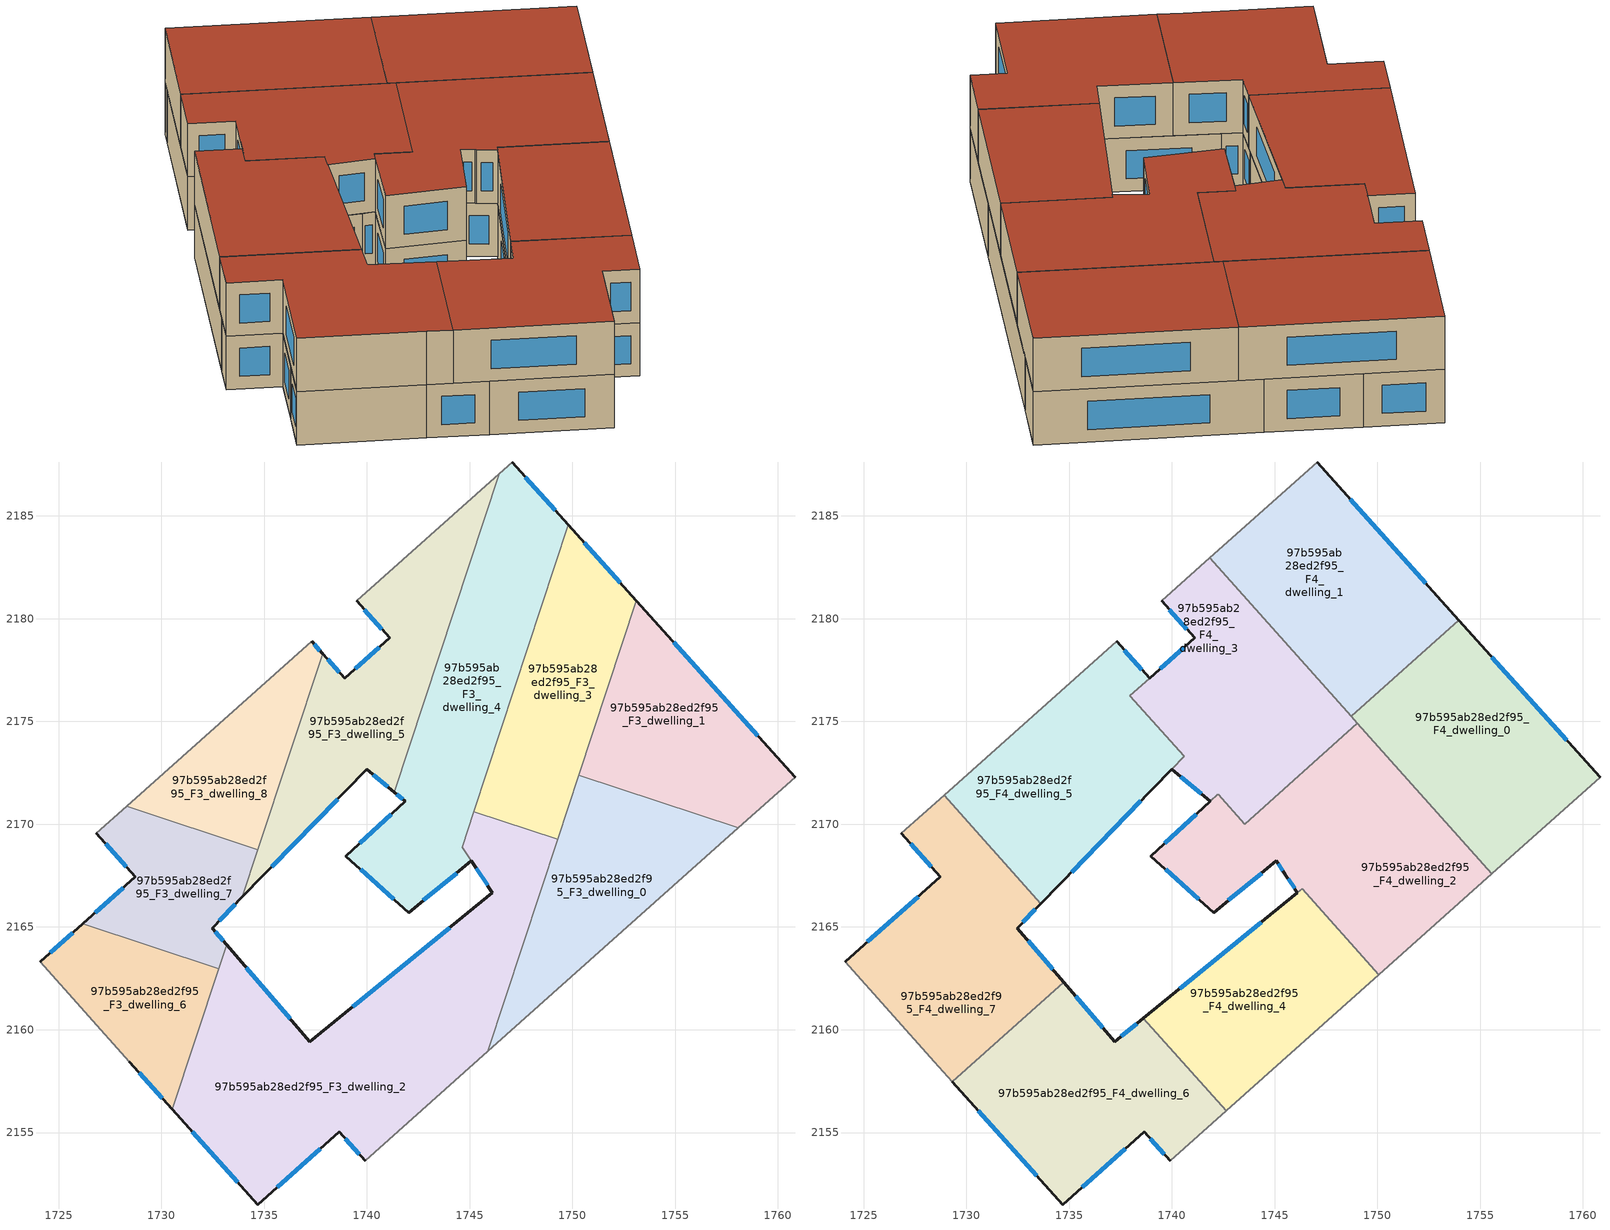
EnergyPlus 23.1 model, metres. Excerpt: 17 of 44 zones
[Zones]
97b595ab28ed2f95_F3_dwelling_0
 floor to 97b595ab28ed2f95_F2_dwelling_0 (EU_floor_Construction): 1758.08,2169.83 1745.88,2158.95 1750.31,2172.39 z9
 wall adiabatic (EU_wall_Construction): 1745.88,2158.95 1758.08,2169.83 z9:12
 wall to 97b595ab28ed2f95_F3_dwelling_1 (EU_wall_Construction): 1758.08,2169.83 1750.31,2172.39 z9:12
 wall to 97b595ab28ed2f95_F3_dwelling_2 (EU_wall_Construction): 1749.28,2169.26 1745.88,2158.95 z9:12
 wall to 97b595ab28ed2f95_F3_dwelling_3 (EU_wall_Construction): 1750.31,2172.39 1749.28,2169.26 z9:12
 ceiling adiabatic (EU_roof_Construction): 1755.57,2167.59 1751.69,2171.93 1750.31,2172.39 1747.91,2165.1 1750.07,2162.69 z12
97b595ab28ed2f95_F3_dwelling_1
 floor to 97b595ab28ed2f95_F2_dwelling_1 (EU_floor_Construction): 1753.11,2180.88 1760.83,2172.29 1758.08,2169.83 1750.31,2172.39 z9
 wall outside (EU_wall_Construction): 1760.83,2172.29 1753.11,2180.88 z9:12
 wall adiabatic (EU_wall_Construction): 1758.08,2169.83 1760.83,2172.29 z9:12
 wall to 97b595ab28ed2f95_F3_dwelling_3 (EU_wall_Construction): 1753.11,2180.88 1750.31,2172.39 z9:12
 window (EU_Window_Construction): 1759.02,2174.3 1754.92,2178.86 z9.7:11.3
 ceiling adiabatic (EU_roof_Construction): 1760.83,2172.29 1753.96,2179.93 1752.31,2178.46 1750.31,2172.39 1758.08,2169.83 z12
97b595ab28ed2f95_F3_dwelling_2
 floor to 97b595ab28ed2f95_F2_dwelling_2 (EU_floor_Construction): 1749.28,2169.26 1745.88,2158.95 1739.92,2153.62 1738.66,2155.03 1734.7,2151.49 1730.53,2156.12 1733.17,2164.13 1737.22,2159.43 1746.11,2166.67 1744.64,2168.89 1745.2,2170.61 z9
 wall outside (EU_wall_Construction): 1730.53,2156.12 1734.7,2151.49 1738.66,2155.03 1739.92,2153.62 / 1745.08,2168.22 1746.11,2166.67 1737.22,2159.43 1733.17,2164.13 z9:12
 wall to 97b595ab28ed2f95_F3_dwelling_3 (EU_wall_Construction): 1749.28,2169.26 1745.2,2170.61 z9:12
 wall adiabatic (EU_wall_Construction): 1739.92,2153.62 1745.88,2158.95 z9:12
 wall to 97b595ab28ed2f95_F3_dwelling_4 (EU_wall_Construction): 1745.2,2170.61 1744.64,2168.89 1745.08,2168.22 z9:12
 wall to 97b595ab28ed2f95_F3_dwelling_6 (EU_wall_Construction): 1732.79,2162.97 1730.53,2156.12 z9:12
 wall to 97b595ab28ed2f95_F3_dwelling_7 (EU_wall_Construction): 1733.17,2164.13 1732.79,2162.97 z9:12
 window (EU_Window_Construction): 1736.27,2160.53 1734.12,2163.03 / 1744.02,2164.97 1739.31,2161.13 / 1738.95,2154.7 1739.62,2153.95 / 1735.63,2152.32 1737.73,2154.2 / 1731.51,2155.03 1733.72,2152.58 / 1745.32,2167.85 1745.87,2167.03 z9.7:11.3
97b595ab28ed2f95_F3_dwelling_3
 floor to 97b595ab28ed2f95_F2_dwelling_3 (EU_floor_Construction): 1749.8,2184.56 1753.11,2180.88 1749.28,2169.26 1745.2,2170.61 z9
 wall outside (EU_wall_Construction): 1753.11,2180.88 1749.8,2184.56 z9:12
 wall to 97b595ab28ed2f95_F3_dwelling_4 (EU_wall_Construction): 1749.8,2184.56 1745.2,2170.61 z9:12
 window (EU_Window_Construction): 1752.33,2181.74 1750.58,2183.7 z9.7:11.3
97b595ab28ed2f95_F3_dwelling_4
 floor to 97b595ab28ed2f95_F2_dwelling_4 (EU_floor_Construction): 1747.07,2187.61 1749.8,2184.56 1744.63,2168.88 1745.08,2168.22 1742.03,2165.7 1738.97,2168.45 1741.86,2171.11 1741.34,2171.55 1746.45,2187.05 z9
 wall outside (EU_wall_Construction): 1741.34,2171.55 1741.86,2171.11 1738.97,2168.45 1742.03,2165.7 1745.08,2168.22 / 1749.8,2184.56 1747.07,2187.61 z9:12
 wall to 97b595ab28ed2f95_F3_dwelling_5 (EU_wall_Construction): 1746.45,2187.05 1741.34,2171.55 z9:12
 wall adiabatic (EU_wall_Construction): 1747.07,2187.61 1746.45,2187.05 z9:12
 window (EU_Window_Construction): 1739.69,2167.8 1741.31,2166.35 / 1741.19,2170.48 1739.65,2169.07 / 1741.46,2171.45 1741.74,2171.21 / 1749.16,2185.28 1747.71,2186.89 / 1742.75,2166.29 1744.36,2167.63 z9.7:11.3
97b595ab28ed2f95_F3_dwelling_5
 floor to 97b595ab28ed2f95_F2_dwelling_5 (EU_floor_Construction): 1746.45,2187.05 1741.34,2171.55 1739.99,2172.68 1733.94,2166.46 1737.84,2178.3 1738.91,2177.11 1741.11,2179.07 1739.5,2180.87 z9
 wall outside (EU_wall_Construction): 1733.94,2166.46 1739.99,2172.68 1741.34,2171.55 / 1739.5,2180.87 1741.11,2179.07 1738.91,2177.11 1737.84,2178.3 z9:12
 wall adiabatic (EU_wall_Construction): 1746.45,2187.05 1739.5,2180.87 z9:12
 wall to 97b595ab28ed2f95_F3_dwelling_8 (EU_wall_Construction): 1737.84,2178.3 1734.7,2168.77 z9:12
 wall to 97b595ab28ed2f95_F3_dwelling_7 (EU_wall_Construction): 1734.7,2168.77 1733.94,2166.46 z9:12
 window (EU_Window_Construction): 1740.31,2172.42 1741.02,2171.82 / 1735.36,2167.92 1738.57,2171.22 / 1738.66,2177.39 1738.09,2178.02 / 1740.59,2178.61 1739.43,2177.57 / 1739.88,2180.44 1740.73,2179.49 z9.7:11.3
97b595ab28ed2f95_F3_dwelling_6
 floor to 97b595ab28ed2f95_F2_dwelling_6 (EU_floor_Construction): 1732.79,2162.97 1730.53,2156.12 1728.43,2158.46 1724.09,2163.3 1726.17,2165.15 z9
 wall outside (EU_wall_Construction): 1728.43,2158.46 1730.53,2156.12 / 1726.17,2165.15 1724.09,2163.3 z9:12
 wall adiabatic (EU_wall_Construction): 1724.09,2163.3 1728.43,2158.46 z9:12
 wall to 97b595ab28ed2f95_F3_dwelling_7 (EU_wall_Construction): 1732.79,2162.97 1726.17,2165.15 z9:12
 window (EU_Window_Construction): 1728.93,2157.91 1730.04,2156.67 / 1725.68,2164.72 1724.58,2163.73 z9.7:11.3
97b595ab28ed2f95_F3_dwelling_7
 floor to 97b595ab28ed2f95_F2_dwelling_7 (EU_floor_Construction): 1734.7,2168.77 1733.94,2166.46 1732.47,2164.95 1733.17,2164.13 1732.79,2162.97 1726.17,2165.15 1728.74,2167.44 1726.84,2169.56 1728.31,2170.87 z9
 wall outside (EU_wall_Construction): 1733.17,2164.13 1732.47,2164.95 1733.94,2166.46 / 1726.84,2169.56 1728.74,2167.44 1726.17,2165.15 z9:12
 wall to 97b595ab28ed2f95_F3_dwelling_8 (EU_wall_Construction): 1734.7,2168.77 1728.31,2170.87 z9:12
 wall adiabatic (EU_wall_Construction): 1728.31,2170.87 1726.84,2169.56 z9:12
 window (EU_Window_Construction): 1732.81,2165.3 1733.59,2166.11 / 1733.01,2164.32 1732.63,2164.76 / 1728.14,2166.91 1726.77,2165.69 / 1727.29,2169.06 1728.29,2167.94 z9.7:11.3
97b595ab28ed2f95_F3_dwelling_8
 floor to 97b595ab28ed2f95_F2_dwelling_8 (EU_floor_Construction): 1737.3,2178.9 1737.84,2178.3 1734.7,2168.77 1728.31,2170.87 z9
 wall outside (EU_wall_Construction): 1737.84,2178.3 1737.3,2178.9 z9:12
 wall adiabatic (EU_wall_Construction): 1737.3,2178.9 1728.31,2170.87 z9:12
 window (EU_Window_Construction): 1737.71,2178.44 1737.43,2178.76 z9.7:11.3
97b595ab28ed2f95_F4_dwelling_0
 floor adiabatic (EU_floor_Construction): 1753.96,2179.93 1760.83,2172.29 1758.08,2169.83 1751.69,2171.93 1750.57,2173.18 1752.31,2178.46 z12
 floor to 97b595ab28ed2f95_F3_dwelling_0 (EU_floor_Construction): 1758.08,2169.83 1755.57,2167.59 1751.69,2171.93 z12
 floor to 97b595ab28ed2f95_F3_dwelling_3 (EU_floor_Construction): 1752.31,2178.46 1750.57,2173.18 1748.72,2175.25 z12
 wall outside (EU_wall_Construction): 1760.83,2172.29 1753.96,2179.93 z12:15
 wall to 97b595ab28ed2f95_F4_dwelling_1 (EU_wall_Construction): 1753.96,2179.93 1748.72,2175.25 z12:15
 wall adiabatic (EU_wall_Construction): 1755.57,2167.59 1760.83,2172.29 z12:15
 wall to 97b595ab28ed2f95_F4_dwelling_2 (EU_wall_Construction): 1749.03,2174.91 1755.57,2167.59 z12:15
 wall to 97b595ab28ed2f95_F4_dwelling_3 (EU_wall_Construction): 1748.72,2175.25 1749.03,2174.91 z12:15
 window (EU_Window_Construction): 1759.22,2174.08 1755.57,2178.13 z12.7:14.3
 roof outside (EU_roof_Construction): 1760.83,2172.29 1753.96,2179.93 1748.72,2175.25 1755.57,2167.59 z15
97b595ab28ed2f95_F4_dwelling_1
 floor to 97b595ab28ed2f95_F3_dwelling_4 (EU_floor_Construction): 1747.07,2187.61 1749.8,2184.56 1747.27,2176.88 1744.22,2180.3 1746.45,2187.05 z12
 floor to 97b595ab28ed2f95_F3_dwelling_5 (EU_floor_Construction): 1746.45,2187.05 1744.22,2180.3 1741.85,2182.95 z12
 floor to 97b595ab28ed2f95_F3_dwelling_3 (EU_floor_Construction): 1749.8,2184.56 1753.11,2180.88 1752.31,2178.46 1748.72,2175.25 1747.27,2176.88 z12
 floor to 97b595ab28ed2f95_F3_dwelling_1 (EU_floor_Construction): 1753.11,2180.88 1753.96,2179.93 1752.31,2178.46 z12
 wall outside (EU_wall_Construction): 1753.96,2179.93 1747.07,2187.61 z12:15
 wall adiabatic (EU_wall_Construction): 1747.07,2187.61 1741.85,2182.96 z12:15
 wall to 97b595ab28ed2f95_F4_dwelling_3 (EU_wall_Construction): 1741.85,2182.96 1748.72,2175.25 z12:15
 window (EU_Window_Construction): 1752.34,2181.73 1748.69,2185.8 z12.7:14.3
 roof outside (EU_roof_Construction): 1753.96,2179.93 1747.07,2187.61 1741.85,2182.96 1748.72,2175.25 z15
97b595ab28ed2f95_F4_dwelling_2
 floor to 97b595ab28ed2f95_F3_dwelling_2 (EU_floor_Construction): 1749.28,2169.26 1747.91,2165.1 1746.34,2166.86 1746.11,2166.67 1745.52,2167.55 1745.5,2167.59 1745.23,2168 1744.64,2168.89 1745.2,2170.61 z12
 floor to 97b595ab28ed2f95_F3_dwelling_3 (EU_floor_Construction): 1749.03,2174.91 1750.57,2173.18 1749.28,2169.26 1745.2,2170.61 1745.62,2171.87 z12
 floor to 97b595ab28ed2f95_F3_dwelling_4 (EU_floor_Construction): 1745.62,2171.87 1744.63,2168.88 1745.08,2168.22 1742.03,2165.7 1738.97,2168.45 1742.24,2171.46 1743.53,2170.01 z12
 floor adiabatic (EU_floor_Construction): 1750.57,2173.18 1749.03,2174.91 1745.62,2171.87 1744.64,2168.89 1745.23,2168 1745.5,2167.59 1745.08,2168.22 1744.63,2168.88 1745.62,2171.87 1749.03,2174.91 1755.57,2167.59 1750.07,2162.69 1747.91,2165.1 z12
 wall outside (EU_wall_Construction): 1741.86,2171.11 1738.97,2168.45 1742.03,2165.7 1745.08,2168.22 1745.5,2167.59 1745.52,2167.55 1746.11,2166.67 z12:15
 wall to 97b595ab28ed2f95_F4_dwelling_3 (EU_wall_Construction): 1742.24,2171.46 1741.86,2171.11 / 1749.03,2174.91 1743.53,2170.01 1742.24,2171.45 z12:15
 wall adiabatic (EU_wall_Construction): 1750.07,2162.69 1755.57,2167.59 z12:15
 wall to 97b595ab28ed2f95_F4_dwelling_4 (EU_wall_Construction): 1746.11,2166.67 1746.34,2166.86 / 1746.35,2166.86 1750.07,2162.69 z12:15
 window (EU_Window_Construction): 1745.18,2168.07 1745.4,2167.74 / 1742.75,2166.29 1744.36,2167.63 / 1739.69,2167.8 1741.31,2166.35 / 1741.18,2170.48 1739.65,2169.07 / 1745.66,2167.35 1745.97,2166.88 z12.7:14.3
 roof outside (EU_roof_Construction): 1755.57,2167.59 1749.03,2174.91 1743.53,2170.01 1742.24,2171.45 1738.97,2168.45 1742.03,2165.7 1745.08,2168.22 1745.5,2167.59 1745.52,2167.55 1746.11,2166.67 1746.34,2166.86 1750.07,2162.69 z15
97b595ab28ed2f95_F4_dwelling_3
 floor to 97b595ab28ed2f95_F3_dwelling_3 (EU_floor_Construction): 1747.27,2176.88 1749.03,2174.91 1745.62,2171.87 z12
 floor to 97b595ab28ed2f95_F3_dwelling_4 (EU_floor_Construction): 1744.22,2180.3 1747.27,2176.88 1745.62,2171.87 1743.53,2170.01 1742.24,2171.46 1741.86,2171.11 1741.34,2171.55 z12
 floor to 97b595ab28ed2f95_F3_dwelling_5 (EU_floor_Construction): 1741.85,2182.95 1744.22,2180.3 1741.34,2171.55 1739.99,2172.68 1740.59,2173.3 1737.96,2176.25 1741.11,2179.07 1739.5,2180.87 z12
 wall outside (EU_wall_Construction): 1739.5,2180.87 1741.11,2179.07 1738.91,2177.11 / 1739.99,2172.68 1741.86,2171.11 z12:15
 wall adiabatic (EU_wall_Construction): 1741.85,2182.96 1739.5,2180.87 z12:15
 wall to 97b595ab28ed2f95_F4_dwelling_5 (EU_wall_Construction): 1737.96,2176.25 1740.59,2173.3 1739.99,2172.68 / 1738.91,2177.11 1737.95,2176.26 z12:15
 window (EU_Window_Construction): 1739.88,2180.44 1740.73,2179.49 / 1740.43,2172.31 1741.42,2171.48 / 1740.59,2178.61 1739.43,2177.57 z12.7:14.3
 roof outside (EU_roof_Construction): 1749.03,2174.91 1741.85,2182.96 1739.5,2180.87 1741.11,2179.07 1737.95,2176.26 1740.59,2173.3 1739.99,2172.68 1741.86,2171.11 1742.24,2171.46 1743.53,2170.01 z15
97b595ab28ed2f95_F4_dwelling_4
 floor to 97b595ab28ed2f95_F3_dwelling_2 (EU_floor_Construction): 1746.34,2166.86 1747.91,2165.1 1745.88,2158.95 1742.64,2156.05 1738.61,2160.56 1746.11,2166.66 z12
 floor to 97b595ab28ed2f95_F3_dwelling_0 (EU_floor_Construction): 1747.91,2165.1 1750.07,2162.69 1745.88,2158.95 z12
 wall outside (EU_wall_Construction): 1746.11,2166.66 1738.61,2160.56 z12:15
 wall to 97b595ab28ed2f95_F4_dwelling_6 (EU_wall_Construction): 1738.61,2160.56 1742.64,2156.05 z12:15
 wall adiabatic (EU_wall_Construction): 1742.64,2156.05 1750.07,2162.69 z12:15
 window (EU_Window_Construction): 1744.35,2165.23 1740.37,2161.99 z12.7:14.3
 roof outside (EU_roof_Construction): 1750.07,2162.69 1746.34,2166.86 1738.61,2160.56 1742.64,2156.05 z15
97b595ab28ed2f95_F4_dwelling_5
 floor to 97b595ab28ed2f95_F3_dwelling_5 (EU_floor_Construction): 1738.91,2177.11 1737.95,2176.26 1740.59,2173.3 1733.94,2166.46 1737.84,2178.3 z12
 floor to 97b595ab28ed2f95_F3_dwelling_8 (EU_floor_Construction): 1737.3,2178.9 1737.84,2178.3 1734.7,2168.77 1729.86,2170.36 1728.92,2171.41 z12
 floor to 97b595ab28ed2f95_F3_dwelling_7 (EU_floor_Construction): 1734.7,2168.77 1733.94,2166.46 1733.63,2166.14 1729.86,2170.36 z12
 wall outside (EU_wall_Construction): 1733.63,2166.14 1739.99,2172.68 / 1738.91,2177.11 1737.3,2178.9 z12:15
 wall to 97b595ab28ed2f95_F4_dwelling_7 (EU_wall_Construction): 1728.92,2171.41 1733.63,2166.14 z12:15
 wall adiabatic (EU_wall_Construction): 1737.3,2178.9 1728.92,2171.41 z12:15
 window (EU_Window_Construction): 1735.12,2167.68 1738.49,2171.14 / 1738.53,2177.53 1737.68,2178.48 z12.7:14.3
 roof outside (EU_roof_Construction): 1733.63,2166.14 1740.59,2173.3 1737.95,2176.26 1738.91,2177.11 1737.3,2178.9 1728.92,2171.41 z15
97b595ab28ed2f95_F4_dwelling_6
 floor to 97b595ab28ed2f95_F3_dwelling_2 (EU_floor_Construction): 1738.61,2160.56 1742.64,2156.05 1739.92,2153.62 1738.66,2155.03 1734.7,2151.49 1730.53,2156.12 1731.67,2159.58 1734.74,2162.31 1737.22,2159.43 z12
 floor to 97b595ab28ed2f95_F3_dwelling_6 (EU_floor_Construction): 1731.67,2159.58 1730.53,2156.12 1729.32,2157.47 z12
 wall outside (EU_wall_Construction): 1738.61,2160.56 1737.22,2159.43 1734.74,2162.31 / 1729.32,2157.47 1734.7,2151.49 1738.66,2155.03 1739.92,2153.62 z12:15
 wall adiabatic (EU_wall_Construction): 1739.92,2153.62 1742.64,2156.05 z12:15
 wall to 97b595ab28ed2f95_F4_dwelling_7 (EU_wall_Construction): 1734.74,2162.31 1729.32,2157.47 z12:15
 window (EU_Window_Construction): 1738.28,2160.29 1737.55,2159.69 / 1738.95,2154.7 1739.62,2153.95 / 1735.63,2152.32 1737.73,2154.2 / 1730.58,2156.07 1733.43,2152.9 / 1736.64,2160.1 1735.32,2161.64 z12.7:14.3
 roof outside (EU_roof_Construction): 1739.92,2153.62 1742.64,2156.05 1738.61,2160.56 1737.22,2159.43 1734.74,2162.31 1729.32,2157.47 1734.7,2151.49 1738.66,2155.03 z15
97b595ab28ed2f95_F4_dwelling_7
 floor to 97b595ab28ed2f95_F3_dwelling_6 (EU_floor_Construction): 1732.79,2162.97 1731.67,2159.58 1729.32,2157.47 1728.43,2158.46 1724.09,2163.3 1726.17,2165.15 z12
 floor to 97b595ab28ed2f95_F3_dwelling_7 (EU_floor_Construction): 1729.86,2170.36 1733.63,2166.14 1732.47,2164.95 1733.17,2164.13 1732.79,2162.97 1726.17,2165.15 1728.74,2167.44 1726.84,2169.56 1728.31,2170.87 z12
 floor to 97b595ab28ed2f95_F3_dwelling_2 (EU_floor_Construction): 1733.17,2164.13 1734.74,2162.31 1731.67,2159.58 z12
 floor to 97b595ab28ed2f95_F3_dwelling_8 (EU_floor_Construction): 1728.92,2171.41 1729.86,2170.36 1728.31,2170.87 z12
 wall outside (EU_wall_Construction): 1726.84,2169.56 1728.74,2167.44 1724.09,2163.3 / 1734.74,2162.31 1732.47,2164.95 1733.63,2166.14 z12:15
 wall adiabatic (EU_wall_Construction): 1728.92,2171.41 1726.84,2169.56 / 1724.09,2163.3 1728.43,2158.46 1729.32,2157.47 z12:15
 window (EU_Window_Construction): 1727.29,2169.06 1728.29,2167.94 / 1732.74,2165.23 1733.35,2165.86 / 1734.2,2162.93 1733,2164.33 / 1727.65,2166.47 1725.18,2164.27 z12.7:14.3
 roof outside (EU_roof_Construction): 1734.74,2162.31 1732.47,2164.95 1733.63,2166.14 1728.92,2171.41 1726.84,2169.56 1728.74,2167.44 1724.09,2163.3 1728.43,2158.46 1729.32,2157.47 z15
[Building]
EU S2 Campaign: North Axis=0; Terrain=City; Solar Distribution=FullExterior
[Site:Location]
Budapest.Ferenc.Liszt.Intl.AP: Latitude=47.437; Longitude=19.256; Time Zone=1; Elevation=185
[SizingPeriod:WeatherFileDays]
AnnualSizingPeriod: Begin Month=1; Begin Day of Month=1; End Month=12; End Day of Month=31; Day of Week for Start Day=Monday; Use Weather File Daylight Saving Period=No; Use Weather File Rain and Snow Indicators=No
[MATERIAL]
EU_InternalMass_Material: Roughness=MediumRough; Thickness=0.1; Conductivity=1; Density=1800; Specific Heat=900; Thermal Absorptance=0.9; Solar Absorptance=0.7; Visible Absorptance=0.7
[MATERIAL:NOMASS] Roughness=MediumRough; Thermal Absorptance=0.9; Solar Absorptance=0.7; Visible Absorptance=0.7
Name | Thermal Resistance
EU_wall_NoMass | 0.832559
EU_roof_NoMass | 1.39638
EU_floor_NoMass | 0.872794
[WINDOWMATERIAL:SIMPLEGLAZINGSYSTEM]
EU_Window_SimpleGlazing: UFactor=2.79869; Solar Heat Gain Coefficient=0.75; Visible Transmittance=0.75
[CONSTRUCTION]
EU_wall_Construction: EU_wall_NoMass
EU_roof_Construction: EU_roof_NoMass
EU_floor_Construction: EU_floor_NoMass
EU_Window_Construction: EU_Window_SimpleGlazing
EU_InternalMass_Construction: EU_InternalMass_Material
[ZONE] Type=1; Multiplier=1; Ceiling Height=autocalculate; Floor Area=autocalculate; Part of Total Floor Area=Yes
Name | Volume
97b595ab28ed2f95_F3_dwelling_0; 97b595ab28ed2f95_F3_dwelling_3 | 173.553
97b595ab28ed2f95_F4_dwelling_0 | 216.951
97b595ab28ed2f95_F3_dwelling_1 | 173.576
97b595ab28ed2f95_F4_dwelling_1 | 216.948
97b595ab28ed2f95_F3_dwelling_2 | 411.148
97b595ab28ed2f95_F4_dwelling_2 | 270.932
97b595ab28ed2f95_F4_dwelling_3 | 212.779
97b595ab28ed2f95_F3_dwelling_4 | 251.184
97b595ab28ed2f95_F4_dwelling_4 | 174.019
97b595ab28ed2f95_F3_dwelling_5 | 205.4
97b595ab28ed2f95_F4_dwelling_5 | 210.021
97b595ab28ed2f95_F3_dwelling_6 | 115.708
97b595ab28ed2f95_F4_dwelling_6 | 216.929
97b595ab28ed2f95_F3_dwelling_7 | 115.712
97b595ab28ed2f95_F4_dwelling_7 | 216.937
97b595ab28ed2f95_F3_dwelling_8 | 115.699
[INTERNALMASS] Construction=EU_InternalMass_Construction
Name | Zone or ZoneList | Surface Area
97b595ab28ed2f95_F3_dwelling_0_EU_InternalMass | 97b595ab28ed2f95_F3_dwelling_0 | 57.8509
97b595ab28ed2f95_F3_dwelling_1_EU_InternalMass | 97b595ab28ed2f95_F3_dwelling_1 | 57.8586
97b595ab28ed2f95_F3_dwelling_2_EU_InternalMass | 97b595ab28ed2f95_F3_dwelling_2 | 137.057
97b595ab28ed2f95_F3_dwelling_3_EU_InternalMass | 97b595ab28ed2f95_F3_dwelling_3 | 57.8508
97b595ab28ed2f95_F3_dwelling_4_EU_InternalMass | 97b595ab28ed2f95_F3_dwelling_4 | 83.7286
97b595ab28ed2f95_F3_dwelling_5_EU_InternalMass | 97b595ab28ed2f95_F3_dwelling_5 | 68.4666
97b595ab28ed2f95_F3_dwelling_6_EU_InternalMass | 97b595ab28ed2f95_F3_dwelling_6 | 38.5693
97b595ab28ed2f95_F3_dwelling_7_EU_InternalMass | 97b595ab28ed2f95_F3_dwelling_7 | 38.5706
97b595ab28ed2f95_F3_dwelling_8_EU_InternalMass | 97b595ab28ed2f95_F3_dwelling_8 | 38.5663
97b595ab28ed2f95_F4_dwelling_0_EU_InternalMass | 97b595ab28ed2f95_F4_dwelling_0 | 72.3168
97b595ab28ed2f95_F4_dwelling_1_EU_InternalMass | 97b595ab28ed2f95_F4_dwelling_1 | 72.316
97b595ab28ed2f95_F4_dwelling_2_EU_InternalMass | 97b595ab28ed2f95_F4_dwelling_2 | 90.3112
97b595ab28ed2f95_F4_dwelling_3_EU_InternalMass | 97b595ab28ed2f95_F4_dwelling_3 | 70.9359
97b595ab28ed2f95_F4_dwelling_4_EU_InternalMass | 97b595ab28ed2f95_F4_dwelling_4 | 58.0075
97b595ab28ed2f95_F4_dwelling_5_EU_InternalMass | 97b595ab28ed2f95_F4_dwelling_5 | 70.0121
97b595ab28ed2f95_F4_dwelling_6_EU_InternalMass | 97b595ab28ed2f95_F4_dwelling_6 | 72.3098
97b595ab28ed2f95_F4_dwelling_7_EU_InternalMass | 97b595ab28ed2f95_F4_dwelling_7 | 72.3126
[OTHEREQUIPMENT] Fuel Type=Electricity; Design Level Calculation Method=Watts/Area; Power per Zone Floor Area=1; Fraction Latent=0; Fraction Radiant=0; Fraction Lost=0; Carbon Dioxide Generation Rate=0; EndUse Subcategory=EU_Step8_InternalGains
Name | Zone or ZoneList or Space or SpaceList | Schedule
EU_Step8_InternalGain_97b595ab28ed2f95_F3_dwelling_0_f000 | 97b595ab28ed2f95_F3_dwelling_0 | EU_Step8_GainSchedule_97b595ab28ed2f95_F3_dwelling_0_f000
EU_Step8_InternalGain_97b595ab28ed2f95_F3_dwelling_1_f000 | 97b595ab28ed2f95_F3_dwelling_1 | EU_Step8_GainSchedule_97b595ab28ed2f95_F3_dwelling_1_f000
EU_Step8_InternalGain_97b595ab28ed2f95_F3_dwelling_2_f000 | 97b595ab28ed2f95_F3_dwelling_2 | EU_Step8_GainSchedule_97b595ab28ed2f95_F3_dwelling_2_f000
EU_Step8_InternalGain_97b595ab28ed2f95_F3_dwelling_3_f000 | 97b595ab28ed2f95_F3_dwelling_3 | EU_Step8_GainSchedule_97b595ab28ed2f95_F3_dwelling_3_f000
EU_Step8_InternalGain_97b595ab28ed2f95_F3_dwelling_4_f000 | 97b595ab28ed2f95_F3_dwelling_4 | EU_Step8_GainSchedule_97b595ab28ed2f95_F3_dwelling_4_f000
EU_Step8_InternalGain_97b595ab28ed2f95_F3_dwelling_5_f000 | 97b595ab28ed2f95_F3_dwelling_5 | EU_Step8_GainSchedule_97b595ab28ed2f95_F3_dwelling_5_f000
EU_Step8_InternalGain_97b595ab28ed2f95_F3_dwelling_6_f000 | 97b595ab28ed2f95_F3_dwelling_6 | EU_Step8_GainSchedule_97b595ab28ed2f95_F3_dwelling_6_f000
EU_Step8_InternalGain_97b595ab28ed2f95_F3_dwelling_7_f000 | 97b595ab28ed2f95_F3_dwelling_7 | EU_Step8_GainSchedule_97b595ab28ed2f95_F3_dwelling_7_f000
EU_Step8_InternalGain_97b595ab28ed2f95_F3_dwelling_8_f000 | 97b595ab28ed2f95_F3_dwelling_8 | EU_Step8_GainSchedule_97b595ab28ed2f95_F3_dwelling_8_f000
EU_Step8_InternalGain_97b595ab28ed2f95_F4_dwelling_0_f000 | 97b595ab28ed2f95_F4_dwelling_0 | EU_Step8_GainSchedule_97b595ab28ed2f95_F4_dwelling_0_f000
EU_Step8_InternalGain_97b595ab28ed2f95_F4_dwelling_1_f000 | 97b595ab28ed2f95_F4_dwelling_1 | EU_Step8_GainSchedule_97b595ab28ed2f95_F4_dwelling_1_f000
EU_Step8_InternalGain_97b595ab28ed2f95_F4_dwelling_2_f000 | 97b595ab28ed2f95_F4_dwelling_2 | EU_Step8_GainSchedule_97b595ab28ed2f95_F4_dwelling_2_f000
EU_Step8_InternalGain_97b595ab28ed2f95_F4_dwelling_3_f000 | 97b595ab28ed2f95_F4_dwelling_3 | EU_Step8_GainSchedule_97b595ab28ed2f95_F4_dwelling_3_f000
EU_Step8_InternalGain_97b595ab28ed2f95_F4_dwelling_4_f000 | 97b595ab28ed2f95_F4_dwelling_4 | EU_Step8_GainSchedule_97b595ab28ed2f95_F4_dwelling_4_f000
EU_Step8_InternalGain_97b595ab28ed2f95_F4_dwelling_5_f000 | 97b595ab28ed2f95_F4_dwelling_5 | EU_Step8_GainSchedule_97b595ab28ed2f95_F4_dwelling_5_f000
EU_Step8_InternalGain_97b595ab28ed2f95_F4_dwelling_6_f000 | 97b595ab28ed2f95_F4_dwelling_6 | EU_Step8_GainSchedule_97b595ab28ed2f95_F4_dwelling_6_f000
EU_Step8_InternalGain_97b595ab28ed2f95_F4_dwelling_7_f000 | 97b595ab28ed2f95_F4_dwelling_7 | EU_Step8_GainSchedule_97b595ab28ed2f95_F4_dwelling_7_f000
[ZONEVENTILATION:DESIGNFLOWRATE] Schedule=EU_AlwaysOn; Design Flow Rate Calculation Method=AirChanges/Hour; Air Changes per Hour=0.475469; Ventilation Type=Natural; Fan Pressure Rise=0; Fan Total Efficiency=1; Constant Term Coefficient=1; Temperature Term Coefficient=0; Velocity Term Coefficient=0; Velocity Squared Term Coefficient=0; Minimum Indoor Temperature=-100; Maximum Indoor Temperature=100; Delta Temperature=-100; Minimum Outdoor Temperature=-100; Maximum Outdoor Temperature=100; Maximum Wind Speed=40
Name | Zone or ZoneList or Space or SpaceList
EU_ConstantAir_97b595ab28ed2f95_F3_dwelling_0 | 97b595ab28ed2f95_F3_dwelling_0
EU_ConstantAir_97b595ab28ed2f95_F3_dwelling_1 | 97b595ab28ed2f95_F3_dwelling_1
EU_ConstantAir_97b595ab28ed2f95_F3_dwelling_2 | 97b595ab28ed2f95_F3_dwelling_2
EU_ConstantAir_97b595ab28ed2f95_F3_dwelling_3 | 97b595ab28ed2f95_F3_dwelling_3
EU_ConstantAir_97b595ab28ed2f95_F3_dwelling_4 | 97b595ab28ed2f95_F3_dwelling_4
EU_ConstantAir_97b595ab28ed2f95_F3_dwelling_5 | 97b595ab28ed2f95_F3_dwelling_5
EU_ConstantAir_97b595ab28ed2f95_F3_dwelling_6 | 97b595ab28ed2f95_F3_dwelling_6
EU_ConstantAir_97b595ab28ed2f95_F3_dwelling_7 | 97b595ab28ed2f95_F3_dwelling_7
EU_ConstantAir_97b595ab28ed2f95_F3_dwelling_8 | 97b595ab28ed2f95_F3_dwelling_8
EU_ConstantAir_97b595ab28ed2f95_F4_dwelling_0 | 97b595ab28ed2f95_F4_dwelling_0
EU_ConstantAir_97b595ab28ed2f95_F4_dwelling_1 | 97b595ab28ed2f95_F4_dwelling_1
EU_ConstantAir_97b595ab28ed2f95_F4_dwelling_2 | 97b595ab28ed2f95_F4_dwelling_2
EU_ConstantAir_97b595ab28ed2f95_F4_dwelling_3 | 97b595ab28ed2f95_F4_dwelling_3
EU_ConstantAir_97b595ab28ed2f95_F4_dwelling_4 | 97b595ab28ed2f95_F4_dwelling_4
EU_ConstantAir_97b595ab28ed2f95_F4_dwelling_5 | 97b595ab28ed2f95_F4_dwelling_5
EU_ConstantAir_97b595ab28ed2f95_F4_dwelling_6 | 97b595ab28ed2f95_F4_dwelling_6
EU_ConstantAir_97b595ab28ed2f95_F4_dwelling_7 | 97b595ab28ed2f95_F4_dwelling_7
[HVACTEMPLATE:THERMOSTAT] Constant Heating Setpoint=20; Constant Cooling Setpoint=50
EU_HeatOnly_97b595ab28ed2f95_F0_dwelling_8; EU_HeatOnly_97b595ab28ed2f95_F1_dwelling_0; EU_HeatOnly_97b595ab28ed2f95_F1_dwelling_1; EU_HeatOnly_97b595ab28ed2f95_F1_dwelling_2; EU_HeatOnly_97b595ab28ed2f95_F1_dwelling_3; EU_HeatOnly_97b595ab28ed2f95_F1_dwelling_4; EU_HeatOnly_97b595ab28ed2f95_F1_dwelling_5; EU_HeatOnly_97b595ab28ed2f95_F1_dwelling_6; EU_HeatOnly_97b595ab28ed2f95_F1_dwelling_7; EU_HeatOnly_97b595ab28ed2f95_F1_dwelling_8; EU_HeatOnly_97b595ab28ed2f95_F2_dwelling_0; EU_HeatOnly_97b595ab28ed2f95_F2_dwelling_1; EU_HeatOnly_97b595ab28ed2f95_F2_dwelling_2; EU_HeatOnly_97b595ab28ed2f95_F2_dwelling_3; EU_HeatOnly_97b595ab28ed2f95_F2_dwelling_4; EU_HeatOnly_97b595ab28ed2f95_F2_dwelling_5; EU_HeatOnly_97b595ab28ed2f95_F2_dwelling_6; EU_HeatOnly_97b595ab28ed2f95_F2_dwelling_7; EU_HeatOnly_97b595ab28ed2f95_F2_dwelling_8; EU_HeatOnly_97b595ab28ed2f95_F3_dwelling_0; EU_HeatOnly_97b595ab28ed2f95_F3_dwelling_1; EU_HeatOnly_97b595ab28ed2f95_F3_dwelling_2; EU_HeatOnly_97b595ab28ed2f95_F3_dwelling_3; EU_HeatOnly_97b595ab28ed2f95_F3_dwelling_4; EU_HeatOnly_97b595ab28ed2f95_F3_dwelling_5; EU_HeatOnly_97b595ab28ed2f95_F3_dwelling_6; EU_HeatOnly_97b595ab28ed2f95_F3_dwelling_7; EU_HeatOnly_97b595ab28ed2f95_F3_dwelling_8; EU_HeatOnly_97b595ab28ed2f95_F4_dwelling_0; EU_HeatOnly_97b595ab28ed2f95_F4_dwelling_1; EU_HeatOnly_97b595ab28ed2f95_F4_dwelling_2; EU_HeatOnly_97b595ab28ed2f95_F4_dwelling_3; EU_HeatOnly_97b595ab28ed2f95_F4_dwelling_4; EU_HeatOnly_97b595ab28ed2f95_F4_dwelling_5; EU_HeatOnly_97b595ab28ed2f95_F4_dwelling_6; EU_HeatOnly_97b595ab28ed2f95_F4_dwelling_7
[HVACTEMPLATE:ZONE:IDEALLOADSAIRSYSTEM] System Availability Schedule=EU_AlwaysOn; Maximum Heating Supply Air Temperature=50; Minimum Cooling Supply Air Temperature=13; Maximum Heating Supply Air Humidity Ratio=0.0156; Minimum Cooling Supply Air Humidity Ratio=0.0077; Heating Limit=NoLimit; Cooling Limit=NoLimit; Heating Availability Schedule=EU_AlwaysOn; Cooling Availability Schedule=EU_CoolingOff; Dehumidification Control Type=ConstantSensibleHeatRatio; Cooling Sensible Heat Ratio=0.7; Dehumidification Setpoint=60; Humidification Control Type=None; Humidification Setpoint=30; Outdoor Air Method=None; Outdoor Air Flow Rate per Person=0.00944; Outdoor Air Flow Rate per Zone Floor Area=0; Outdoor Air Flow Rate per Zone=0; Demand Controlled Ventilation Type=None; Outdoor Air Economizer Type=NoEconomizer; Heat Recovery Type=None; Sensible Heat Recovery Effectiveness=0.7; Latent Heat Recovery Effectiveness=0.65
Name | Template Thermostat
97b595ab28ed2f95_F3_dwelling_0 | EU_HeatOnly_97b595ab28ed2f95_F3_dwelling_0
97b595ab28ed2f95_F3_dwelling_1 | EU_HeatOnly_97b595ab28ed2f95_F3_dwelling_1
97b595ab28ed2f95_F3_dwelling_2 | EU_HeatOnly_97b595ab28ed2f95_F3_dwelling_2
97b595ab28ed2f95_F3_dwelling_3 | EU_HeatOnly_97b595ab28ed2f95_F3_dwelling_3
97b595ab28ed2f95_F3_dwelling_4 | EU_HeatOnly_97b595ab28ed2f95_F3_dwelling_4
97b595ab28ed2f95_F3_dwelling_5 | EU_HeatOnly_97b595ab28ed2f95_F3_dwelling_5
97b595ab28ed2f95_F3_dwelling_6 | EU_HeatOnly_97b595ab28ed2f95_F3_dwelling_6
97b595ab28ed2f95_F3_dwelling_7 | EU_HeatOnly_97b595ab28ed2f95_F3_dwelling_7
97b595ab28ed2f95_F3_dwelling_8 | EU_HeatOnly_97b595ab28ed2f95_F3_dwelling_8
97b595ab28ed2f95_F4_dwelling_0 | EU_HeatOnly_97b595ab28ed2f95_F4_dwelling_0
97b595ab28ed2f95_F4_dwelling_1 | EU_HeatOnly_97b595ab28ed2f95_F4_dwelling_1
97b595ab28ed2f95_F4_dwelling_2 | EU_HeatOnly_97b595ab28ed2f95_F4_dwelling_2
97b595ab28ed2f95_F4_dwelling_3 | EU_HeatOnly_97b595ab28ed2f95_F4_dwelling_3
97b595ab28ed2f95_F4_dwelling_4 | EU_HeatOnly_97b595ab28ed2f95_F4_dwelling_4
97b595ab28ed2f95_F4_dwelling_5 | EU_HeatOnly_97b595ab28ed2f95_F4_dwelling_5
97b595ab28ed2f95_F4_dwelling_6 | EU_HeatOnly_97b595ab28ed2f95_F4_dwelling_6
97b595ab28ed2f95_F4_dwelling_7 | EU_HeatOnly_97b595ab28ed2f95_F4_dwelling_7
[SIZING:ZONE] Zone Cooling Design Supply Air Temperature Input Method=SupplyAirTemperature; Zone Cooling Design Supply Air Temperature=13; Zone Heating Design Supply Air Temperature Input Method=SupplyAirTemperature; Zone Heating Design Supply Air Temperature=50; Zone Cooling Design Supply Air Humidity Ratio=0.008; Zone Heating Design Supply Air Humidity Ratio=0.008; Cooling Design Air Flow Method=DesignDay; Cooling Design Air Flow Rate=0; Cooling Minimum Air Flow per Zone Floor Area=0.000762; Cooling Minimum Air Flow=0; Cooling Minimum Air Flow Fraction=0.2; Heating Design Air Flow Method=DesignDay; Heating Design Air Flow Rate=0; Heating Maximum Air Flow per Zone Floor Area=0.002032; Heating Maximum Air Flow=0.141576; Heating Maximum Air Flow Fraction=0.3; Account for Dedicated Outdoor Air System=No; Dedicated Outdoor Air System Control Strategy=NeutralSupplyAir; Dedicated Outdoor Air Low Setpoint Temperature for Design=autosize; Dedicated Outdoor Air High Setpoint Temperature for Design=autosize; Zone Load Sizing Method=Sensible Load Only No Latent Load; Zone Latent Cooling Design Supply Air Humidity Ratio Input Method=HumidityRatioDifference; Zone Cooling Design Supply Air Humidity Ratio Difference=0.005; Zone Latent Heating Design Supply Air Humidity Ratio Input Method=HumidityRatioDifference; Zone Humidification Design Supply Air Humidity Ratio Difference=0.005
97b595ab28ed2f95_F3_dwelling_0; 97b595ab28ed2f95_F3_dwelling_1; 97b595ab28ed2f95_F3_dwelling_2; 97b595ab28ed2f95_F3_dwelling_3; 97b595ab28ed2f95_F3_dwelling_4; 97b595ab28ed2f95_F3_dwelling_5; 97b595ab28ed2f95_F3_dwelling_6; 97b595ab28ed2f95_F3_dwelling_7; 97b595ab28ed2f95_F3_dwelling_8; 97b595ab28ed2f95_F4_dwelling_0; 97b595ab28ed2f95_F4_dwelling_1; 97b595ab28ed2f95_F4_dwelling_2; 97b595ab28ed2f95_F4_dwelling_3; 97b595ab28ed2f95_F4_dwelling_4; 97b595ab28ed2f95_F4_dwelling_5; 97b595ab28ed2f95_F4_dwelling_6; 97b595ab28ed2f95_F4_dwelling_7
[SCHEDULE:CONSTANT]
Name | Hourly Value
EU_AlwaysOn | 1
EU_CoolingOff | 0
[SCHEDULE:FILE] Column Number=1; Rows to Skip at Top=0; Number of Hours of Data=8760; Column Separator=Comma; Interpolate to Timestep=No; Minutes per Item=60; Adjust Schedule for Daylight Savings=Yes
Name | File
EU_Step8_GainSchedule_97b595ab28ed2f95_F3_dwelling_0_f000 | ../../schedules/97b595ab28ed2f95/97b595ab28ed2f95_F3_dwelling_0_f000_gain.csv
EU_Step8_GainSchedule_97b595ab28ed2f95_F3_dwelling_1_f000 | ../../schedules/97b595ab28ed2f95/97b595ab28ed2f95_F3_dwelling_1_f000_gain.csv
EU_Step8_GainSchedule_97b595ab28ed2f95_F3_dwelling_2_f000 | ../../schedules/97b595ab28ed2f95/97b595ab28ed2f95_F3_dwelling_2_f000_gain.csv
EU_Step8_GainSchedule_97b595ab28ed2f95_F3_dwelling_3_f000 | ../../schedules/97b595ab28ed2f95/97b595ab28ed2f95_F3_dwelling_3_f000_gain.csv
EU_Step8_GainSchedule_97b595ab28ed2f95_F3_dwelling_4_f000 | ../../schedules/97b595ab28ed2f95/97b595ab28ed2f95_F3_dwelling_4_f000_gain.csv
EU_Step8_GainSchedule_97b595ab28ed2f95_F3_dwelling_5_f000 | ../../schedules/97b595ab28ed2f95/97b595ab28ed2f95_F3_dwelling_5_f000_gain.csv
EU_Step8_GainSchedule_97b595ab28ed2f95_F3_dwelling_6_f000 | ../../schedules/97b595ab28ed2f95/97b595ab28ed2f95_F3_dwelling_6_f000_gain.csv
EU_Step8_GainSchedule_97b595ab28ed2f95_F3_dwelling_7_f000 | ../../schedules/97b595ab28ed2f95/97b595ab28ed2f95_F3_dwelling_7_f000_gain.csv
EU_Step8_GainSchedule_97b595ab28ed2f95_F3_dwelling_8_f000 | ../../schedules/97b595ab28ed2f95/97b595ab28ed2f95_F3_dwelling_8_f000_gain.csv
EU_Step8_GainSchedule_97b595ab28ed2f95_F4_dwelling_0_f000 | ../../schedules/97b595ab28ed2f95/97b595ab28ed2f95_F4_dwelling_0_f000_gain.csv
EU_Step8_GainSchedule_97b595ab28ed2f95_F4_dwelling_1_f000 | ../../schedules/97b595ab28ed2f95/97b595ab28ed2f95_F4_dwelling_1_f000_gain.csv
EU_Step8_GainSchedule_97b595ab28ed2f95_F4_dwelling_2_f000 | ../../schedules/97b595ab28ed2f95/97b595ab28ed2f95_F4_dwelling_2_f000_gain.csv
EU_Step8_GainSchedule_97b595ab28ed2f95_F4_dwelling_3_f000 | ../../schedules/97b595ab28ed2f95/97b595ab28ed2f95_F4_dwelling_3_f000_gain.csv
EU_Step8_GainSchedule_97b595ab28ed2f95_F4_dwelling_4_f000 | ../../schedules/97b595ab28ed2f95/97b595ab28ed2f95_F4_dwelling_4_f000_gain.csv
EU_Step8_GainSchedule_97b595ab28ed2f95_F4_dwelling_5_f000 | ../../schedules/97b595ab28ed2f95/97b595ab28ed2f95_F4_dwelling_5_f000_gain.csv
EU_Step8_GainSchedule_97b595ab28ed2f95_F4_dwelling_6_f000 | ../../schedules/97b595ab28ed2f95/97b595ab28ed2f95_F4_dwelling_6_f000_gain.csv
EU_Step8_GainSchedule_97b595ab28ed2f95_F4_dwelling_7_f000 | ../../schedules/97b595ab28ed2f95/97b595ab28ed2f95_F4_dwelling_7_f000_gain.csv
